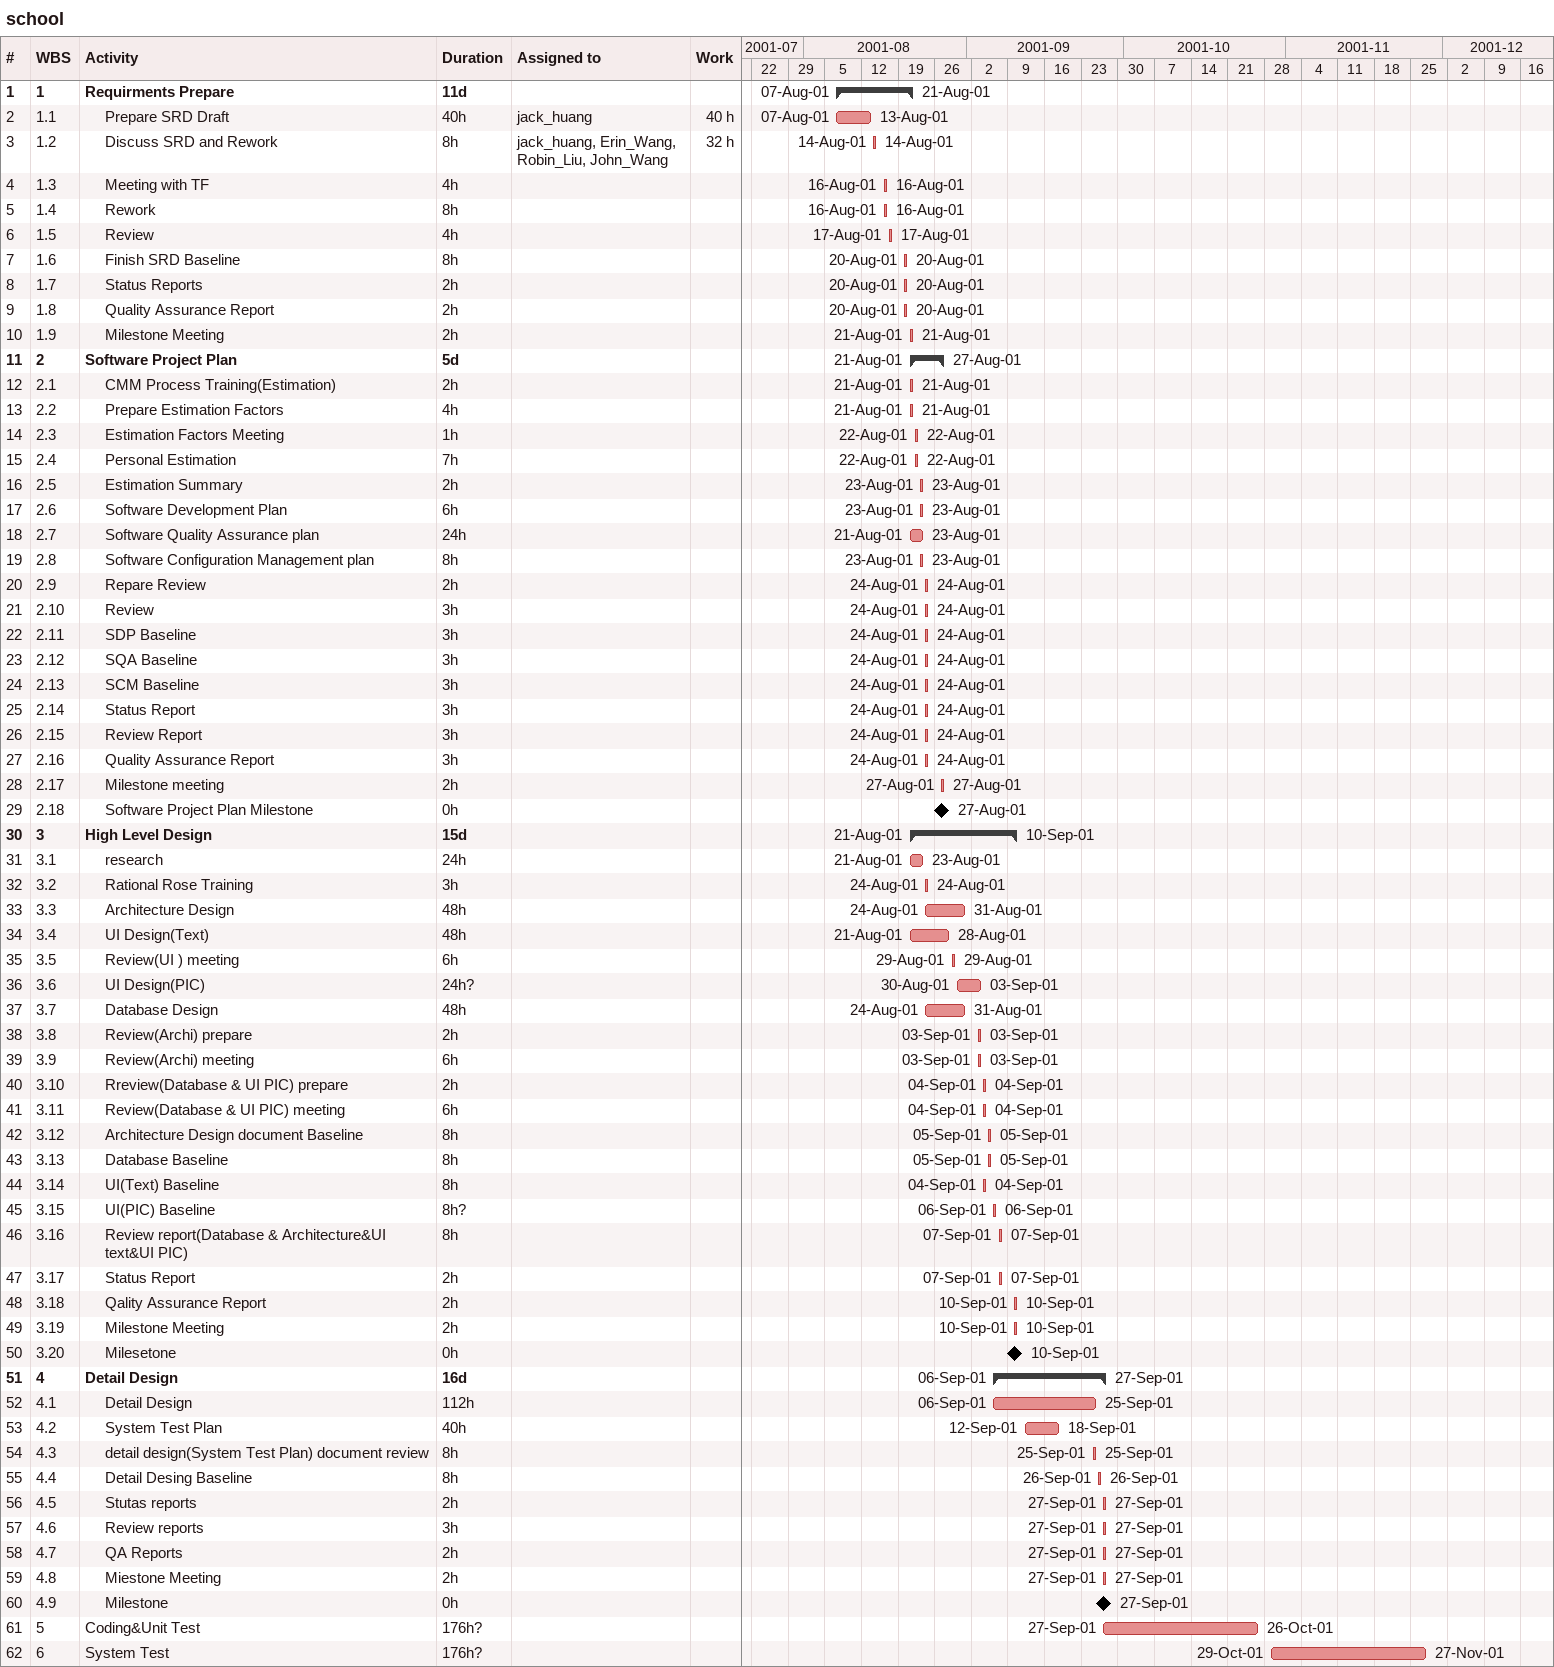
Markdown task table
school

| ID | WBS | Task | Duration | Start | Finish | Resources | Work (h) |
|---|---|---|---|---|---|---|---|
| 1 | 1 | **Requirments Prepare** | 11d | 2001-08-07 | 2001-08-21 |  |  |
| 2 | 1.1 | Prepare SRD Draft | 40h | 2001-08-07 | 2001-08-13 | jack_huang | 40 |
| 3 | 1.2 | Discuss SRD and Rework | 8h | 2001-08-14 | 2001-08-14 | jack_huang, Erin_Wang, Robin_Liu, John_Wang | 32 |
| 4 | 1.3 | Meeting with TF | 4h | 2001-08-16 | 2001-08-16 |  |  |
| 5 | 1.4 | Rework | 8h | 2001-08-16 | 2001-08-16 |  |  |
| 6 | 1.5 | Review | 4h | 2001-08-17 | 2001-08-17 |  |  |
| 7 | 1.6 | Finish SRD Baseline | 8h | 2001-08-20 | 2001-08-20 |  |  |
| 8 | 1.7 | Status Reports | 2h | 2001-08-20 | 2001-08-20 |  |  |
| 9 | 1.8 | Quality Assurance Report | 2h | 2001-08-20 | 2001-08-20 |  |  |
| 10 | 1.9 | Milestone Meeting | 2h | 2001-08-21 | 2001-08-21 |  |  |
| 11 | 2 | **Software Project Plan** | 5d | 2001-08-21 | 2001-08-27 |  |  |
| 12 | 2.1 | CMM Process Training(Estimation) | 2h | 2001-08-21 | 2001-08-21 |  |  |
| 13 | 2.2 | Prepare Estimation Factors | 4h | 2001-08-21 | 2001-08-21 |  |  |
| 14 | 2.3 | Estimation Factors Meeting | 1h | 2001-08-22 | 2001-08-22 |  |  |
| 15 | 2.4 | Personal Estimation | 7h | 2001-08-22 | 2001-08-22 |  |  |
| 16 | 2.5 | Estimation Summary | 2h | 2001-08-23 | 2001-08-23 |  |  |
| 17 | 2.6 | Software Development Plan | 6h | 2001-08-23 | 2001-08-23 |  |  |
| 18 | 2.7 | Software Quality Assurance plan | 24h | 2001-08-21 | 2001-08-23 |  |  |
| 19 | 2.8 | Software Configuration Management plan | 8h | 2001-08-23 | 2001-08-23 |  |  |
| 20 | 2.9 | Repare Review | 2h | 2001-08-24 | 2001-08-24 |  |  |
| 21 | 2.10 | Review | 3h | 2001-08-24 | 2001-08-24 |  |  |
| 22 | 2.11 | SDP Baseline | 3h | 2001-08-24 | 2001-08-24 |  |  |
| 23 | 2.12 | SQA Baseline | 3h | 2001-08-24 | 2001-08-24 |  |  |
| 24 | 2.13 | SCM Baseline | 3h | 2001-08-24 | 2001-08-24 |  |  |
| 25 | 2.14 | Status Report | 3h | 2001-08-24 | 2001-08-24 |  |  |
| 26 | 2.15 | Review Report | 3h | 2001-08-24 | 2001-08-24 |  |  |
| 27 | 2.16 | Quality Assurance Report | 3h | 2001-08-24 | 2001-08-24 |  |  |
| 28 | 2.17 | Milestone meeting | 2h | 2001-08-27 | 2001-08-27 |  |  |
| 29 | 2.18 | Software Project Plan Milestone | 0h | 2001-08-27 | 2001-08-27 |  |  |
| 30 | 3 | **High Level Design** | 15d | 2001-08-21 | 2001-09-10 |  |  |
| 31 | 3.1 | research | 24h | 2001-08-21 | 2001-08-23 |  |  |
| 32 | 3.2 | Rational Rose Training | 3h | 2001-08-24 | 2001-08-24 |  |  |
| 33 | 3.3 | Architecture Design | 48h | 2001-08-24 | 2001-08-31 |  |  |
| 34 | 3.4 | UI Design(Text) | 48h | 2001-08-21 | 2001-08-28 |  |  |
| 35 | 3.5 | Review(UI ) meeting | 6h | 2001-08-29 | 2001-08-29 |  |  |
| 36 | 3.6 | UI Design(PIC) | 24h? | 2001-08-30 | 2001-09-03 |  |  |
| 37 | 3.7 | Database Design | 48h | 2001-08-24 | 2001-08-31 |  |  |
| 38 | 3.8 | Review(Archi) prepare | 2h | 2001-09-03 | 2001-09-03 |  |  |
| 39 | 3.9 | Review(Archi) meeting | 6h | 2001-09-03 | 2001-09-03 |  |  |
| 40 | 3.10 | Rreview(Database & UI PIC) prepare | 2h | 2001-09-04 | 2001-09-04 |  |  |
| 41 | 3.11 | Review(Database & UI PIC) meeting | 6h | 2001-09-04 | 2001-09-04 |  |  |
| 42 | 3.12 | Architecture Design document Baseline | 8h | 2001-09-05 | 2001-09-05 |  |  |
| 43 | 3.13 | Database Baseline | 8h | 2001-09-05 | 2001-09-05 |  |  |
| 44 | 3.14 | UI(Text) Baseline | 8h | 2001-09-04 | 2001-09-04 |  |  |
| 45 | 3.15 | UI(PIC) Baseline | 8h? | 2001-09-06 | 2001-09-06 |  |  |
| 46 | 3.16 | Review report(Database & Architecture&UI text&UI PIC) | 8h | 2001-09-07 | 2001-09-07 |  |  |
| 47 | 3.17 | Status Report | 2h | 2001-09-07 | 2001-09-07 |  |  |
| 48 | 3.18 | Qality Assurance Report | 2h | 2001-09-10 | 2001-09-10 |  |  |
| 49 | 3.19 | Milestone Meeting | 2h | 2001-09-10 | 2001-09-10 |  |  |
| 50 | 3.20 | Milesetone | 0h | 2001-09-10 | 2001-09-10 |  |  |
| 51 | 4 | **Detail Design** | 16d | 2001-09-06 | 2001-09-27 |  |  |
| 52 | 4.1 | Detail Design | 112h | 2001-09-06 | 2001-09-25 |  |  |
| 53 | 4.2 | System Test Plan | 40h | 2001-09-12 | 2001-09-18 |  |  |
| 54 | 4.3 | detail design(System Test Plan) document review | 8h | 2001-09-25 | 2001-09-25 |  |  |
| 55 | 4.4 | Detail Desing Baseline | 8h | 2001-09-26 | 2001-09-26 |  |  |
| 56 | 4.5 | Stutas reports | 2h | 2001-09-27 | 2001-09-27 |  |  |
| 57 | 4.6 | Review reports | 3h | 2001-09-27 | 2001-09-27 |  |  |
| 58 | 4.7 | QA Reports | 2h | 2001-09-27 | 2001-09-27 |  |  |
| 59 | 4.8 | Miestone Meeting | 2h | 2001-09-27 | 2001-09-27 |  |  |
| 60 | 4.9 | Milestone | 0h | 2001-09-27 | 2001-09-27 |  |  |
| 61 | 5 | Coding&Unit Test | 176h? | 2001-09-27 | 2001-10-26 |  |  |
| 62 | 6 | System Test | 176h? | 2001-10-29 | 2001-11-27 |  |  |
